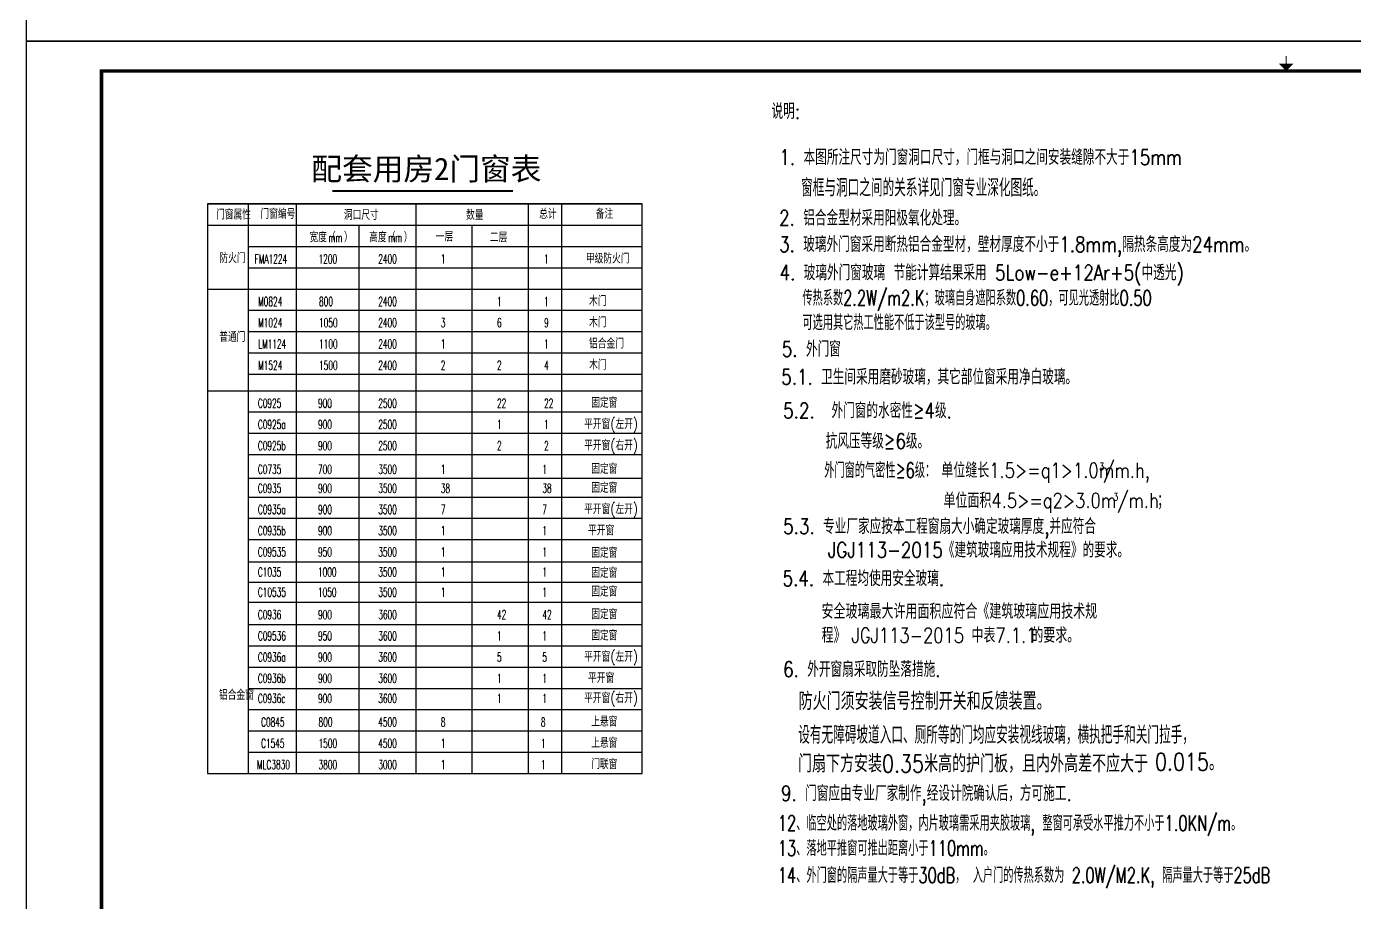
# Model space of a CAD drawing. Header units: millimetres. Extents: x -13830 to 215738, y -24143 to 193994.
# Drawn here: x -3452 to 18714, y -8830 to 5800 of the extents above; entities that cross this region are included whole.
import ezdxf

# ---------------------------------------------------------------- set-up
doc = ezdxf.new("R2010")
doc.units = ezdxf.units.MM
doc.header["$LTSCALE"] = 100
doc.layers.get('0').update_dxf_attribs({"linetype": 'CONTINUOUS'})
for name, color, linetype in [('DIM_SYMB', 3, 'CONTINUOUS'), ('PUB_TAB', 7, 'CONTINUOUS'), ('PUB_TEXT', 7, 'CONTINUOUS'), ('TK HAHA', 1, 'CONTINUOUS'), ('图框', 7, 'CONTINUOUS')]:
    doc.layers.add(name, color=color, linetype=linetype)
doc.styles.add('_HZTXT', font='txt.shx', dxfattribs={"width": 0.8, "bigfont": 'hztxt.shx'})
doc.styles.add('_TCH_DIM', font='SIMPLEX', dxfattribs={"bigfont": 'GBCBIG'})
doc.styles.add('FS', font='tjromans.shx', dxfattribs={"width": 0.7, "bigfont": 'tjhztxt.shx'})
doc.styles.add('黑体', font='')
doc.styles.get('黑体').set_extended_font_data('SimSun')

# ---------------------------------------------------------------- blocks, each defined once
blk = doc.blocks.new('TJAD_TK_A1')
at = {"layer": '图框'}
for p, q in [((1341.38, 950.45), (500.38, 950.45)), ((500.38, 356.45), (500.38, 950.45)), ((500.38, 356.45), (1341.38, 356.45))]:
    blk.add_line(p, q, dxfattribs=at)
at = {"layer": '图框', "const_width": 0.3}
blk.add_lwpolyline([(920.88, 942.95), (920.88, 945.45)], dxfattribs=at)
at = {"layer": '图框', "const_width": 1.2}
blk.add_lwpolyline([(1331.38, 940.45), (525.38, 940.45), (525.38, 366.45), (1331.38, 366.45)], close=True, dxfattribs=at)
at = {"layer": '图框'}
blk.add_solid([(918.38, 942.95), (923.38, 942.95), (920.88, 940.45)], dxfattribs=at)
blk = doc.blocks.new('180703-expo')
at = {"layer": '图框'}
blk.add_blockref('TJAD_TK_A1', (-500.38, -356.45), dxfattribs=at)

msp = doc.modelspace()

# ---------------------------------------------------------------- linework, layer by layer
at = {"layer": 'DIM_SYMB', "const_width": 35}
msp.add_lwpolyline([(1652.2, 3053.4), (4669.9, 3053.4)], dxfattribs=at)
at = {"layer": 'PUB_TAB'}
msp.add_line((3982.3, 2481.3), (3982.3, -6674.1), dxfattribs=at)
msp.add_lwpolyline([(-429.4, -6674.1), (6824.6, -6674.1), (6824.6, 2836.3), (-429.4, 2836.3)], close=True, dxfattribs=at)
for points in [[(-429.4, 2836.3), (6824.6, 2836.3)], [(249.1, 2836.3), (249.1, -6674.1)], [(1048.1, 2836.3), (1048.1, -6674.1)], [(3044.4, 2836.3), (3044.4, -6674.1)], [(4920.1, 2836.3), (4920.1, -6674.1)], [(5475.3, 2836.3), (5475.3, -6674.1)], [(-429.4, 2481.3), (6824.6, 2481.3)], [(2096.7, 2481.3), (2096.7, -6674.1)], [(249.1, 2126.2), (6824.6, 2126.2)], [(249.1, 1771.2), (6824.6, 1771.2)], [(-429.4, 1416.1), (6824.6, 1416.1)], [(249.1, 1061), (6824.6, 1061)], [(249.1, 706), (6824.6, 706)], [(249.1, 350.9), (6824.6, 350.9)], [(249.1, -4.2), (6824.6, -4.2)], [(-429.4, -283), (6824.6, -283)], [(249.1, -638), (6824.6, -638)], [(249.1, -993.1), (6824.6, -993.1)], [(249.1, -1348.2), (6824.6, -1348.2)], [(249.1, -1741.3), (6824.6, -1741.3)], [(249.1, -2058.3), (6824.6, -2058.3)], [(249.1, -2413.3), (6824.6, -2413.3)], [(249.1, -2768.4), (6824.6, -2768.4)], [(249.1, -3143.2), (6824.6, -3143.2)], [(249.1, -3478.5), (6824.6, -3478.5)], [(249.1, -3813.9), (6824.6, -3813.9)], [(249.1, -4188.7), (6824.6, -4188.7)], [(249.1, -4543.7), (6824.6, -4543.7)], [(249.1, -4898.8), (6824.6, -4898.8)], [(249.1, -5253.9), (6824.6, -5253.9)], [(249.1, -5608.9), (6824.6, -5608.9)], [(249.1, -5608.9), (6824.6, -5608.9)], [(249.1, -5964), (6824.6, -5964)], [(249.1, -6319), (6824.6, -6319)], [(249.1, -6674.1), (6824.6, -6674.1)]]:
    msp.add_lwpolyline(points, dxfattribs=at)
at = {"layer": 'TK HAHA', "color": 1}
msp.add_lwpolyline([(-3451.8, 64957.2), (80648.2, 64957.2), (80648.2, 5557.2), (-3451.8, 5557.2)], close=True, dxfattribs=at)
at = {"layer": 'TK HAHA', "linetype": 'Continuous'}
msp.add_lwpolyline([(-3451.8, 5557.2), (38598.2, 5557.2), (38598.2, -24142.8), (-3451.8, -24142.8)], close=True, dxfattribs=at)

# ---------------------------------------------------------------- block references
at = {"xscale": 100, "yscale": 100, "zscale": 100}
msp.add_blockref('180703-expo', (-3451.8, 5557.2), dxfattribs=at)
at = {"layer": '图框', "xscale": 49.99999999999996, "yscale": 49.99999999999996, "zscale": 49.99999999999996}
msp.add_blockref('TJAD_TK_A1', (-28470.7, -41965.3), dxfattribs=at)

# ---------------------------------------------------------------- texts
at = {"layer": 'PUB_TAB', "style": '_TCH_DIM'}
for s, height, width, p in [('门窗属性', 171.24, 0.85, (-288.4, 2576.3)), ('门窗编号', 171.24, 0.85, (452, 2587.4)), ('洞口尺寸', 171.24, 0.85, (1844.8, 2570)), ('数量', 171.24, 0.85, (3884.3, 2570)), ('总计', 171.24, 0.85, (5105.4, 2587.4)), ('备注', 171.24, 0.85, (6051.2, 2587.4)), ('宽度（', 171.24, 0.85, (1270.7, 2197.2)), ('mm', 150.9, 0.6, (1588.6, 2197.2)), ('）', 171.2, 0.85, (1847.2, 2197.2)), ('高度（', 171.24, 0.85, (2268.9, 2197.2)), ('mm', 150.9, 0.6, (2586.7, 2197.2)), ('）', 171.2, 0.85, (2845.4, 2197.2)), ('一层', 171.24, 0.85, (3379.1, 2207.5)), ('二层', 171.24, 0.85, (4282.8, 2197.2)), ('防火门', 171.24, 0.85, (-233, 1848.9)), ('甲级防火门', 171.24, 0.85, (5885.1, 1842.2)), ('FMA1224', 150.9, 0.6, (355.4, 1842.2)), ('1200', 150.9, 0.6, (1421.5, 1842.2)), ('2400', 150.9, 0.6, (2419.6, 1842.2)), ('1', 150.9, 0.6, (3462.8, 1842.2)), ('1', 150.9, 0.6, (5186.9, 1842.2)), ('M0824', 150.9, 0.6, (413.6, 1132)), ('800', 150.9, 0.6, (1430.1, 1132)), ('2400', 150.9, 0.6, (2419.6, 1132)), ('1', 150.9, 0.6, (4400.7, 1132)), ('1', 150.9, 0.6, (5186.9, 1132)), ('木门', 171.24, 0.85, (5938, 1132)), ('M1024', 150.9, 0.6, (413.6, 777)), ('1050', 150.9, 0.6, (1430.1, 777)), ('2400', 150.9, 0.6, (2419.6, 777)), ('3', 150.9, 0.6, (3462.8, 777)), ('6', 150.9, 0.6, (4400.7, 777)), ('9', 150.9, 0.6, (5186.9, 777)), ('木门', 171.24, 0.85, (5938, 777)), ('普通门', 171.24, 0.85, (-235.4, 531.9)), ('LM1124', 150.9, 0.6, (413.6, 421.9)), ('1100', 150.9, 0.6, (1430.1, 421.9)), ('2400', 150.9, 0.6, (2419.6, 421.9)), ('1', 150.9, 0.6, (3462.8, 421.9)), ('1', 150.9, 0.6, (5186.9, 421.9)), ('铝合金门', 171.24, 0.85, (5938, 421.9)), ('木门', 171.24, 0.85, (5938, 66.9)), ('M1524', 150.9, 0.6, (413.6, 66.9)), ('1500', 150.9, 0.6, (1430.1, 66.9)), ('2400', 150.9, 0.6, (2419.6, 66.9)), ('2', 150.9, 0.6, (3462.8, 66.9)), ('2', 150.9, 0.6, (4400.7, 66.9)), ('4', 150.9, 0.6, (5186.9, 66.9)), ('C0925', 150.9, 0.6, (409.3, -567)), ('900', 150.9, 0.6, (1412.9, -567)), ('2500', 150.9, 0.6, (2419.6, -567)), ('22', 150.9, 0.6, (4400.7, -567)), ('22', 150.9, 0.6, (5186.9, -567)), ('固定窗', 171.24, 0.85, (5973.9, -567)), ('C0925a', 150.9, 0.6, (409.3, -922.1)), ('900', 150.9, 0.6, (1412.9, -922.1)), ('2500', 150.9, 0.6, (2419.6, -922.1)), ('1', 150.9, 0.6, (4400.7, -922.1)), ('1', 150.9, 0.6, (5186.9, -922.1)), ('平开窗(左开)', 171.24, 0.85, (5854.6, -922.1)), ('平开窗(右开)', 171.24, 0.85, (5854.6, -1277.1)), ('C0925b', 150.9, 0.6, (409.3, -1277.1)), ('900', 150.9, 0.6, (1412.9, -1277.1)), ('2500', 150.9, 0.6, (2419.6, -1277.1)), ('2', 150.9, 0.6, (4400.7, -1277.1)), ('2', 150.9, 0.6, (5186.9, -1277.1)), ('C0735', 150.9, 0.6, (409.3, -1670.3)), ('700', 150.9, 0.6, (1412.9, -1670.3)), ('3500', 150.9, 0.6, (2419.6, -1670.3)), ('1', 150.9, 0.6, (3462.8, -1670.3)), ('1', 150.9, 0.6, (5158.1, -1670.3)), ('固定窗', 171.24, 0.85, (5973.9, -1670.3)), ('C0935', 150.9, 0.6, (409.3, -1987.3)), ('900', 150.9, 0.6, (1412.9, -1987.3)), ('3500', 150.9, 0.6, (2419.6, -1987.3)), ('38', 150.9, 0.6, (3462.8, -1987.3)), ('38', 150.9, 0.6, (5158.1, -1987.3)), ('固定窗', 171.24, 0.85, (5973.9, -1987.3)), ('C0935a', 150.9, 0.6, (409.3, -2342.3)), ('900', 150.9, 0.6, (1412.9, -2342.3)), ('3500', 150.9, 0.6, (2419.6, -2342.3)), ('7', 150.9, 0.6, (3462.8, -2342.3)), ('7', 150.9, 0.6, (5158.1, -2342.3)), ('平开窗(左开)', 171.24, 0.85, (5854.6, -2342.3)), ('C0935b', 150.9, 0.6, (409.3, -2697.4)), ('900', 150.9, 0.6, (1412.9, -2697.4)), ('3500', 150.9, 0.6, (2419.6, -2697.4)), ('1', 150.9, 0.6, (3462.8, -2697.4)), ('1', 150.9, 0.6, (5158.1, -2697.4)), ('平开窗', 171.24, 0.85, (5920.8, -2697.4)), ('C09535', 150.9, 0.6, (409.3, -3052.5)), ('950', 150.9, 0.6, (1412.9, -3052.5)), ('3500', 150.9, 0.6, (2419.6, -3052.5)), ('1', 150.9, 0.6, (3462.8, -3052.5)), ('1', 150.9, 0.6, (5158.1, -3052.5)), ('固定窗', 171.24, 0.85, (5973.9, -3072.2)), ('C1035', 150.9, 0.6, (409.3, -3387.8)), ('1000', 150.9, 0.6, (1412.9, -3387.8)), ('3500', 150.9, 0.6, (2419.6, -3387.8)), ('1', 150.9, 0.6, (3462.8, -3387.8)), ('1', 150.9, 0.6, (5158.1, -3387.8)), ('固定窗', 171.24, 0.85, (5973.9, -3407.5)), ('固定窗', 171.24, 0.85, (5973.9, -3720)), ('C10535', 150.9, 0.6, (409.3, -3723.2)), ('1050', 150.9, 0.6, (1412.9, -3723.2)), ('3500', 150.9, 0.6, (2419.6, -3723.2)), ('1', 150.9, 0.6, (3462.8, -3723.2)), ('1', 150.9, 0.6, (5158.1, -3723.2)), ('C0936', 150.9, 0.6, (409.3, -4098)), ('900', 150.9, 0.6, (1412.9, -4098)), ('3600', 150.9, 0.6, (2419.6, -4098)), ('42', 150.9, 0.6, (4400.7, -4098)), ('42', 150.9, 0.6, (5158.1, -4098)), ('固定窗', 171.24, 0.85, (5973.9, -4098)), ('C09536', 150.9, 0.6, (409.3, -4453)), ('950', 150.9, 0.6, (1412.9, -4453)), ('3600', 150.9, 0.6, (2419.6, -4453)), ('1', 150.9, 0.6, (4400.7, -4453)), ('1', 150.9, 0.6, (5158.1, -4453)), ('固定窗', 171.24, 0.85, (5973.9, -4453)), ('平开窗(左开)', 171.24, 0.85, (5854.6, -4808.1)), ('C0936a', 150.9, 0.6, (409.3, -4808.1)), ('900', 150.9, 0.6, (1412.9, -4808.1)), ('3600', 150.9, 0.6, (2419.6, -4808.1)), ('5', 150.9, 0.6, (4400.7, -4808.1)), ('5', 150.9, 0.6, (5158.1, -4808.1)), ('C0936b', 150.9, 0.6, (409.3, -5163.1)), ('900', 150.9, 0.6, (1412.9, -5163.1)), ('3600', 150.9, 0.6, (2419.6, -5163.1)), ('1', 150.9, 0.6, (4400.7, -5163.1)), ('1', 150.9, 0.6, (5158.1, -5163.1)), ('平开窗', 171.24, 0.85, (5920.8, -5163.1)), ('铝合金窗', 171.24, 0.85, (-239.4, -5446.6)), ('平开窗(右开)', 171.24, 0.85, (5854.6, -5498.5)), ('C0936c', 150.9, 0.6, (409.3, -5498.5)), ('900', 150.9, 0.6, (1412.9, -5498.5)), ('3600', 150.9, 0.6, (2419.6, -5498.5)), ('1', 150.9, 0.6, (4400.7, -5498.5)), ('1', 150.9, 0.6, (5158.1, -5498.5)), ('C0845', 150.9, 0.6, (463.2, -5893)), ('800', 150.9, 0.6, (1421.5, -5893)), ('4500', 150.9, 0.6, (2419.6, -5893)), ('8', 150.9, 0.6, (3462.8, -5893)), ('8', 150.9, 0.6, (5133, -5893)), ('上悬窗', 171.24, 0.85, (5973.9, -5893)), ('C1545', 150.9, 0.6, (463.2, -6248)), ('1500', 150.9, 0.6, (1421.5, -6248)), ('4500', 150.9, 0.6, (2419.6, -6248)), ('1', 150.9, 0.6, (3462.8, -6248)), ('1', 150.9, 0.6, (5133, -6248)), ('上悬窗', 171.24, 0.85, (5973.9, -6248)), ('门联窗', 171.24, 0.85, (5973.9, -6603.1)), ('MLC3830', 150.9, 0.6, (394.1, -6603.1)), ('3800', 150.9, 0.6, (1421.5, -6603.1)), ('3000', 150.9, 0.6, (2419.6, -6603.1)), ('1', 150.9, 0.6, (3462.8, -6603.1)), ('1', 150.9, 0.6, (5133, -6603.1))]:
    msp.add_text(s, height=height, dxfattribs=dict(at, width=width)).set_placement(p)
at = {"layer": 'PUB_TEXT'}
for s, height, style, width, p in [('说明:', 255.6, 'FS', 0.8, (8984.2, 4256.9)), ('1. 本图所注尺寸为门窗洞口尺寸，门框与洞口之间安装缝隙不大于15mm', 255.604, 'FS', 0.8, (9114.8, 3488.5)), ('窗框与洞口之间的关系详见门窗专业深化图纸。', 292.119, 'FS', 0.7, (9476.3, 2960.4)), ('2. 铝合金型材采用阳极氧化处理。', 255.604, 'FS', 0.8, (9110.3, 2474.8)), ('3. 玻璃外门窗采用断热铝合金型材，壁材厚度不小于1.8mm,隔热条高度为24mm。', 255.604, 'FS', 0.8, (9110.3, 2033.7)), ('4. 玻璃外门窗玻璃 节能计算结果采用 5Low-e+12Ar+5(中透光)', 255.604, 'FS', 0.8, (9117.8, 1561.6)), ('5. 外门窗', 255.6, 'FS', 0.8, (9155.4, 285.4)), ('5.1. 卫生间采用磨砂玻璃，其它部位窗采用净白玻璃。', 255.604, 'FS', 0.8, (9145.9, -180)), ('5.2.  外门窗的水密性≥4级.', 255.604, 'FS', 0.8, (9178.3, -742)), ('抗风压等级≥6级。', 255.6, 'FS', 0.8, (9887.7, -1251.8)), ('单位缝长', 250, '_HZTXT', 0.8, (11819, -1737.4)), ('1.5>=q1>1.0m', 250, '_HZTXT', 0.8, (12619, -1737.4)), ('3', 125, '_HZTXT', 0.8, (14452.3, -1612.4)), ('/m.h,', 250, '_HZTXT', 0.8, (14519, -1737.4)), ('单位面积', 250, '_HZTXT', 0.8, (11853.9, -2241.2)), ('4.5>=q2>3.0m', 250, '_HZTXT', 0.8, (12653.9, -2241.2)), ('3', 125, '_HZTXT', 0.8, (14687.3, -2116.2)), ('/m.h', 250, '_HZTXT', 0.8, (14753.9, -2241.2)), ('；', 250, '_HZTXT', 0.8, (15420.6, -2241.2)), ('5.3. 专业厂家应按本工程窗扇大小确定玻璃厚度,并应符合', 255.604, 'FS', 0.8, (9178.3, -2675.8)), ('JGJ113-2015《建筑玻璃应用技术规程》的要求。', 255.604, 'FS', 0.8, (9924.4, -3070.5)), ('5.4. 本工程均使用安全玻璃.', 255.604, 'FS', 0.8, (9168.3, -3545.8)), ('安全玻璃最大许用面积应符合《建筑玻璃应用技术规', 250, '_HZTXT', 0.8, (9819.6, -4092.9)), ('程》', 250, '_HZTXT', 0.8, (9819.6, -4492.9)), ('JGJ113-2015', 250, '_HZTXT', 0.8, (10320.4, -4492.9)), ('中表', 250, '_HZTXT', 0.8, (12320.4, -4492.9)), ('7.1.1', 250, '_HZTXT', 0.8, (12720.4, -4492.9)), ('的要求。', 250, '_HZTXT', 0.8, (13320.4, -4492.9)), ('6. 外开窗扇采取防坠落措施.', 255.604, 'FS', 0.8, (9177, -5062.7)), ('设有无障碍坡道入口、厕所等的门均应安装视线玻璃，横执把手和关门拉手，', 292.119, 'FS', 0.7, (9429.8, -6178.6)), ('9. 门窗应由专业厂家制作,经设计院确认后，方可施工.', 255.604, 'FS', 0.8, (9141.6, -7134.9))]:
    msp.add_text(s, height=height, dxfattribs=dict(at, style=style, width=width)).set_placement(p)
at = {"layer": 'PUB_TEXT', "style": '黑体'}
msp.add_text('配套用房2门窗表', height=375.53, dxfattribs=at).set_placement((1301.4, 3234.7))
at = {"layer": 'PUB_TEXT', "linetype": 'Continuous'}
for s, height, style, width, p in [('传热系数2.2W/m2.K；玻璃自身遮阳系数0.60，可见光透射比0.50', 255.604, 'FS', 0.7, (9499.9, 1138.9)), ('可选用其它热工性能不低于该型号的玻璃。', 255.604, 'FS', 0.7, (9499.9, 728.5)), ('外门窗的气密性≥6级：', 255.604, 'FS', 0.7, (9863.5, -1739.2)), ('防火门须安装信号控制开关和反馈装置。', 292.119, '_HZTXT', 0.8, (9435.7, -5614.4)), ('门扇下方安装0.35米高的护门板，且内外高差不应大于', 292.119, '_HZTXT', 0.8, (9426.5, -6657)), ('0.015。', 292.12, '_HZTXT', 0.8, (15383.8, -6628.2)), ('12、临空处的落地玻璃外窗，内片玻璃需采用夹胶玻璃, 整窗可承受水平推力不小于1.0KN/m。', 255.604, 'FS', 0.7, (9089.1, -7633.1)), ('13、落地平推窗可推出距离小于110mm。', 255.604, 'FS', 0.7, (9089.1, -8051.7)), ('14、外门窗的隔声量大于等于30dB， 入户门的传热系数为 2.0W/M2.K, 隔声量大于等于25dB', 255.604, 'FS', 0.7, (9089.1, -8503.4))]:
    msp.add_text(s, height=height, dxfattribs=dict(at, style=style, width=width)).set_placement(p)

doc.saveas('drawing.dxf')
